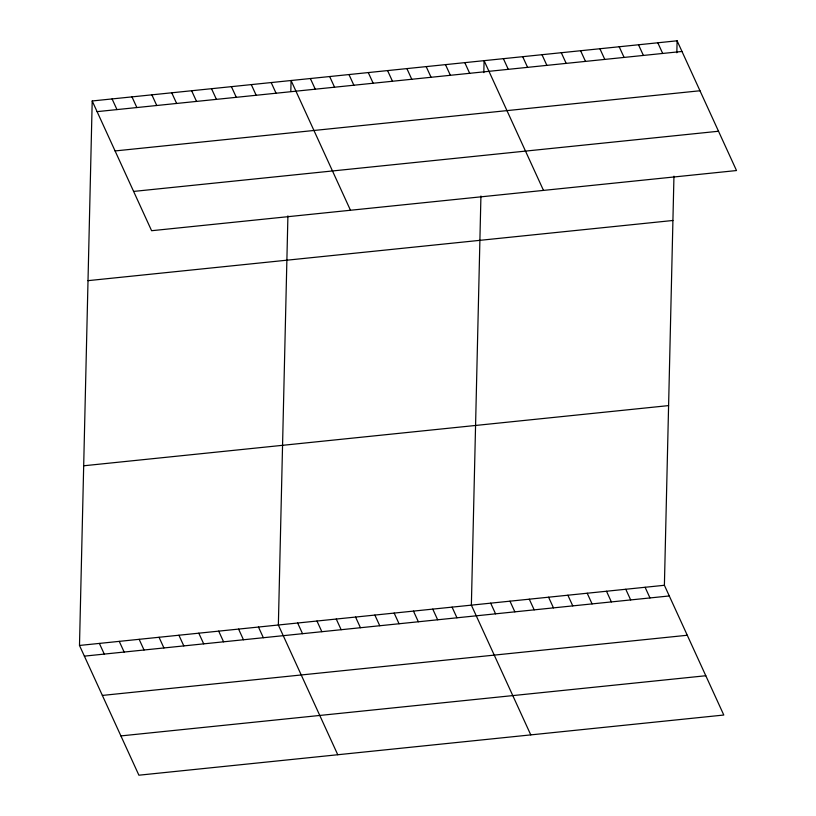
<?xml version="1.0" encoding="UTF-8"?>
<svg xmlns="http://www.w3.org/2000/svg" width="816" height="816" viewBox="0 0 816 816"><rect width="100%" height="100%" fill="white"/><g stroke="black" fill="none" stroke-linecap="round" stroke-linejoin="round"><path stroke-width="1.22" d="M673.955 176.164L664.397 585.286L723.792 715.03L138.893 775.2L79.489 645.456L92.208 100.97L677.107 40.8L736.511 170.544L151.603 230.714L92.208 100.97M287.915 215.873L278.358 625.005L337.763 754.739M290.822 91.29L291.067 80.509L350.472 210.253M480.93 196.013L471.373 605.146L530.777 734.89M483.817 72.634L484.092 60.659L543.487 190.393M676.831 52.775L677.107 40.8M97.094 111.639L681.992 51.469M115.076 150.94L699.985 90.76M133.61 191.423L718.519 131.243M88.006 280.653L672.914 220.483M83.681 465.783L668.59 405.603M79.489 645.456L664.397 585.286M84.374 656.135L669.283 595.955M102.367 695.426L687.276 635.256M120.901 735.91L705.809 675.74M657.808 42.789L662.694 53.458M638.51 44.768L643.396 55.447M619.201 46.757L624.087 57.426M599.903 48.746L604.789 59.415M580.604 50.725L585.49 61.404M561.296 52.714L566.182 63.383M541.997 54.703L546.883 65.372M522.699 56.681L527.585 67.361M503.39 58.67L508.276 69.34M464.794 62.638L469.679 73.318M445.485 64.627L450.371 75.296M426.187 66.616L431.072 77.285M645.099 587.275L649.985 597.944M406.888 68.595L411.774 79.274M625.79 589.264L630.676 599.933M387.58 70.584L392.465 81.253M606.492 591.243L611.378 601.912M368.281 72.573L373.167 83.242M587.194 593.232L592.079 603.901M348.983 74.552L353.869 85.231M567.885 595.221L572.771 605.89M329.674 76.541L334.56 87.21M548.587 597.2L553.472 607.879M310.376 78.53L315.262 89.199M529.288 599.189L534.174 609.858M509.98 601.178L514.865 611.847M271.187 82.559L276.073 93.228M490.681 603.157L495.567 613.836M251.297 84.609L256.183 95.278M231.407 86.649L236.293 97.318M452.074 607.135L456.96 617.804M211.528 88.699L216.413 99.368M432.776 609.113L437.662 619.793M191.638 90.739L196.523 101.408M413.467 611.102L418.353 621.772M171.748 92.789L176.633 103.459M394.169 613.091L399.055 623.761M151.868 94.829L156.754 105.509M374.87 615.07L379.756 625.75M131.978 96.88L136.864 107.549M355.562 617.059L360.448 627.728M112.088 98.93L116.974 109.599M336.263 619.048L341.149 629.717M316.965 621.027L321.851 631.706M297.656 623.016L302.542 633.685M258.468 627.045L263.354 637.714M238.588 629.095L243.474 639.764M218.698 631.135L223.584 641.815M198.808 633.185L203.694 643.855M178.928 635.236L183.814 645.905M159.038 637.276L163.924 647.945M139.148 639.326L144.034 649.995M119.258 641.366L124.144 652.035M99.379 643.416L104.264 654.085"/></g></svg>
